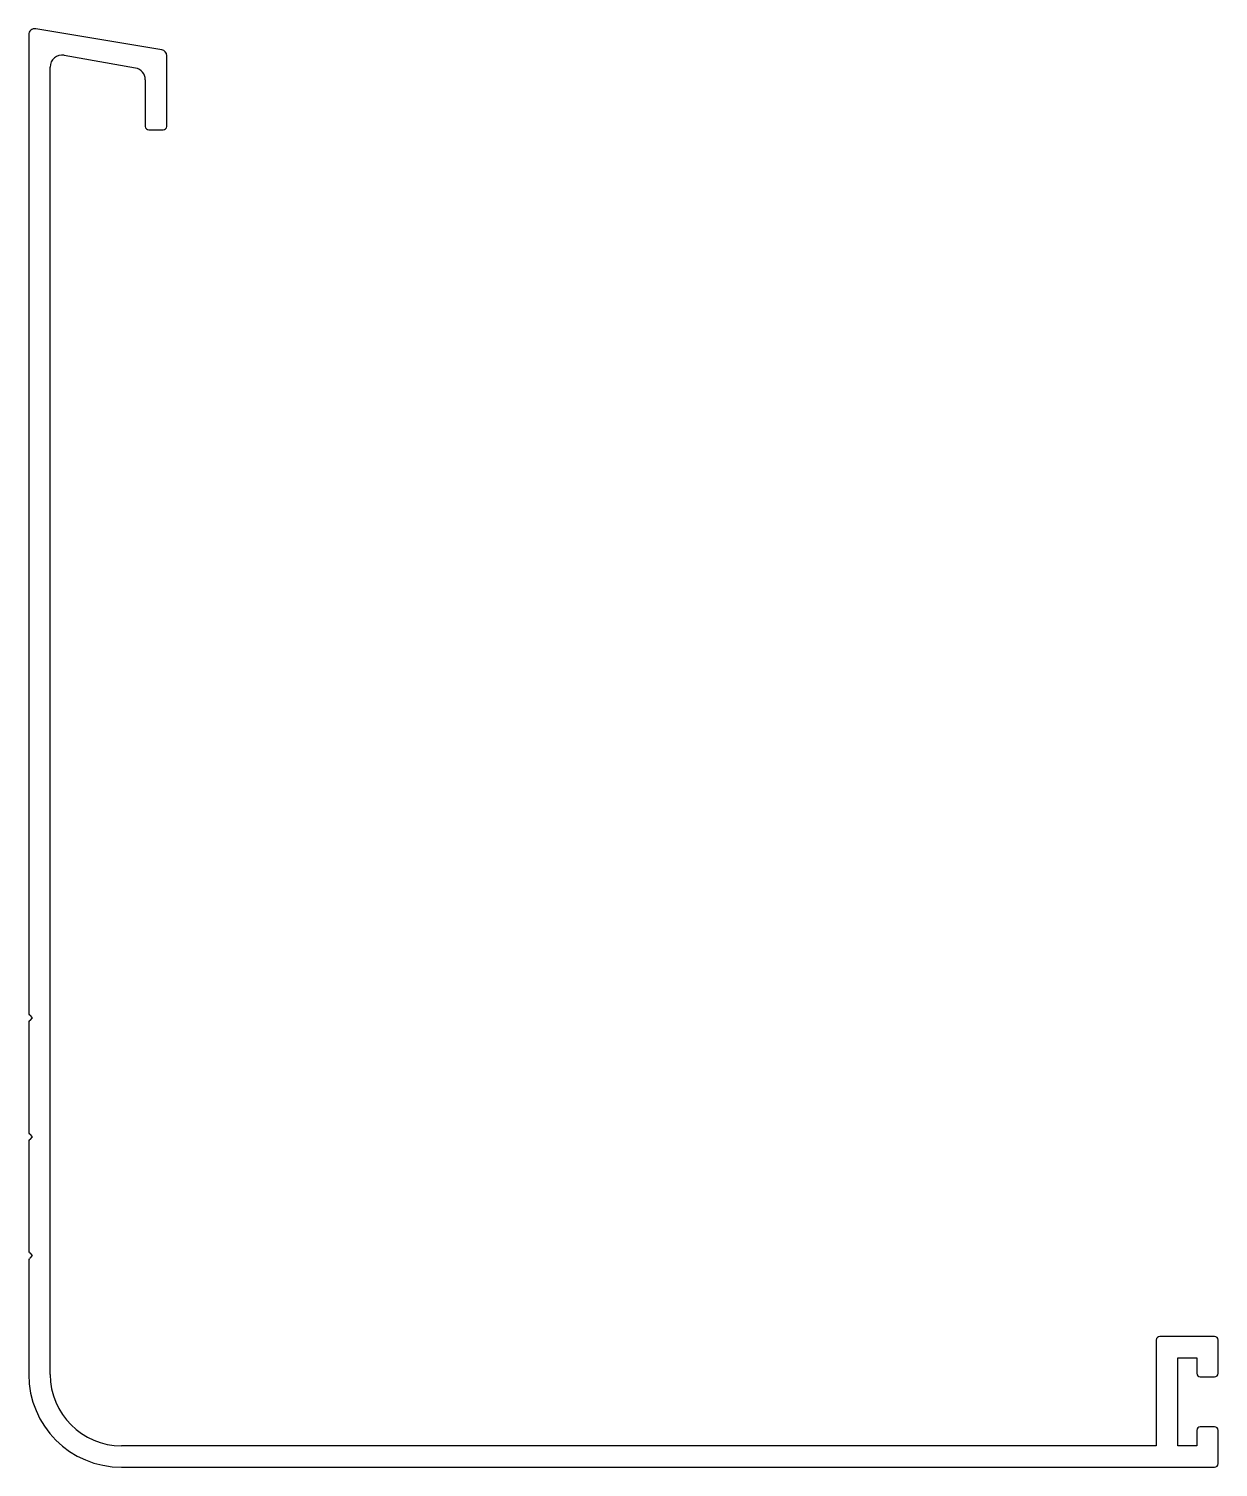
# Model space of a CAD drawing. Extents: x 1651 to 1751, y 2014 to 2135.
import ezdxf

# ---------------------------------------------------------------- set-up
doc = ezdxf.new("R2010")
doc.units = 0
doc.layers.get('0').update_dxf_attribs({"linetype": 'CONTINUOUS'})

msp = doc.modelspace()

# ---------------------------------------------------------------- linework, layer by layer
for p, q in [((1651.25, 2134.85), (1651.25, 2052.55)), ((1662.44, 2133.57), (1651.84, 2135.34)), ((1653.05, 2022.15), (1653.05, 2132.13)), ((1654.23, 2133.12), (1660.23, 2132.05)), ((1662.85, 2127.14), (1662.85, 2133.08)), ((1661.05, 2131.06), (1661.05, 2127.14)), ((1661.35, 2126.84), (1662.55, 2126.84)), ((1651.33, 2052.37), (1651.55, 2052.15)), ((1651.25, 2051.74), (1651.25, 2042.55)), ((1651.55, 2052.15), (1651.33, 2051.92)), ((1651.25, 2041.74), (1651.25, 2032.55)), ((1651.33, 2042.37), (1651.55, 2042.15)), ((1651.55, 2042.15), (1651.33, 2041.92)), ((1651.25, 2031.74), (1651.25, 2022.15)), ((1651.33, 2032.37), (1651.55, 2032.15)), ((1651.55, 2032.15), (1651.33, 2031.92)), ((1746.05, 2025.05), (1746.05, 2016.15)), ((1750.95, 2025.35), (1746.35, 2025.35)), ((1751.25, 2022.25), (1751.25, 2025.05)), ((1747.85, 2016.15), (1747.85, 2023.55)), ((1747.85, 2023.55), (1749.45, 2023.55)), ((1749.45, 2023.55), (1749.45, 2022.25)), ((1749.75, 2021.95), (1750.95, 2021.95)), ((1749.45, 2017.45), (1749.45, 2016.15)), ((1750.95, 2017.75), (1749.75, 2017.75)), ((1751.25, 2014.65), (1751.25, 2017.45)), ((1746.05, 2016.15), (1659.05, 2016.15)), ((1749.45, 2016.15), (1747.85, 2016.15)), ((1659.05, 2014.35), (1750.95, 2014.35))]:
    msp.add_line(p, q)
for centre, radius, start, end in [((1651.75, 2134.85), 0.5, 80.5051, 180), ((1662.35, 2133.08), 0.5, 0, 80.5051), ((1654.05, 2132.13), 1, 79.8848, 180), ((1660.05, 2131.06), 1, 0, 79.8848), ((1661.35, 2127.14), 0.3, 180, 270), ((1662.55, 2127.14), 0.3, 270, 0), ((1651.5, 2052.55), 0.25, 180, 225), ((1651.5, 2051.74), 0.25, 135, 180), ((1651.5, 2042.55), 0.25, 180, 225), ((1651.5, 2041.74), 0.25, 135, 180), ((1651.5, 2032.55), 0.25, 180, 225), ((1651.5, 2031.74), 0.25, 135, 180), ((1746.35, 2025.05), 0.3, 90, 180), ((1750.95, 2025.05), 0.3, 0, 90), ((1659.05, 2022.15), 7.8, 180, 270), ((1659.05, 2022.15), 6, 180, 270), ((1749.75, 2022.25), 0.3, 180, 270), ((1750.95, 2022.25), 0.3, 270, 360), ((1749.75, 2017.45), 0.3, 90, 180), ((1750.95, 2017.45), 0.3, 0, 90), ((1750.95, 2014.65), 0.3, 270, 0)]:
    msp.add_arc(centre, radius, start, end)

doc.saveas('drawing.dxf')
